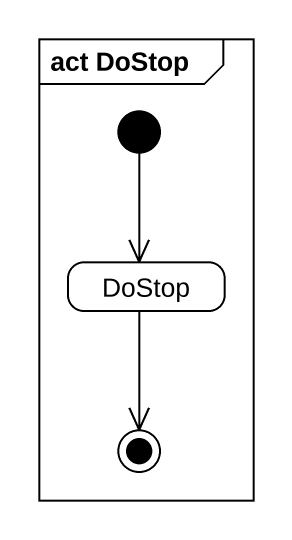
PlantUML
@startuml
mainframe act DoStop
hide empty description
state DoStop
[*] --> DoStop
DoStop --> [*]
@enduml
